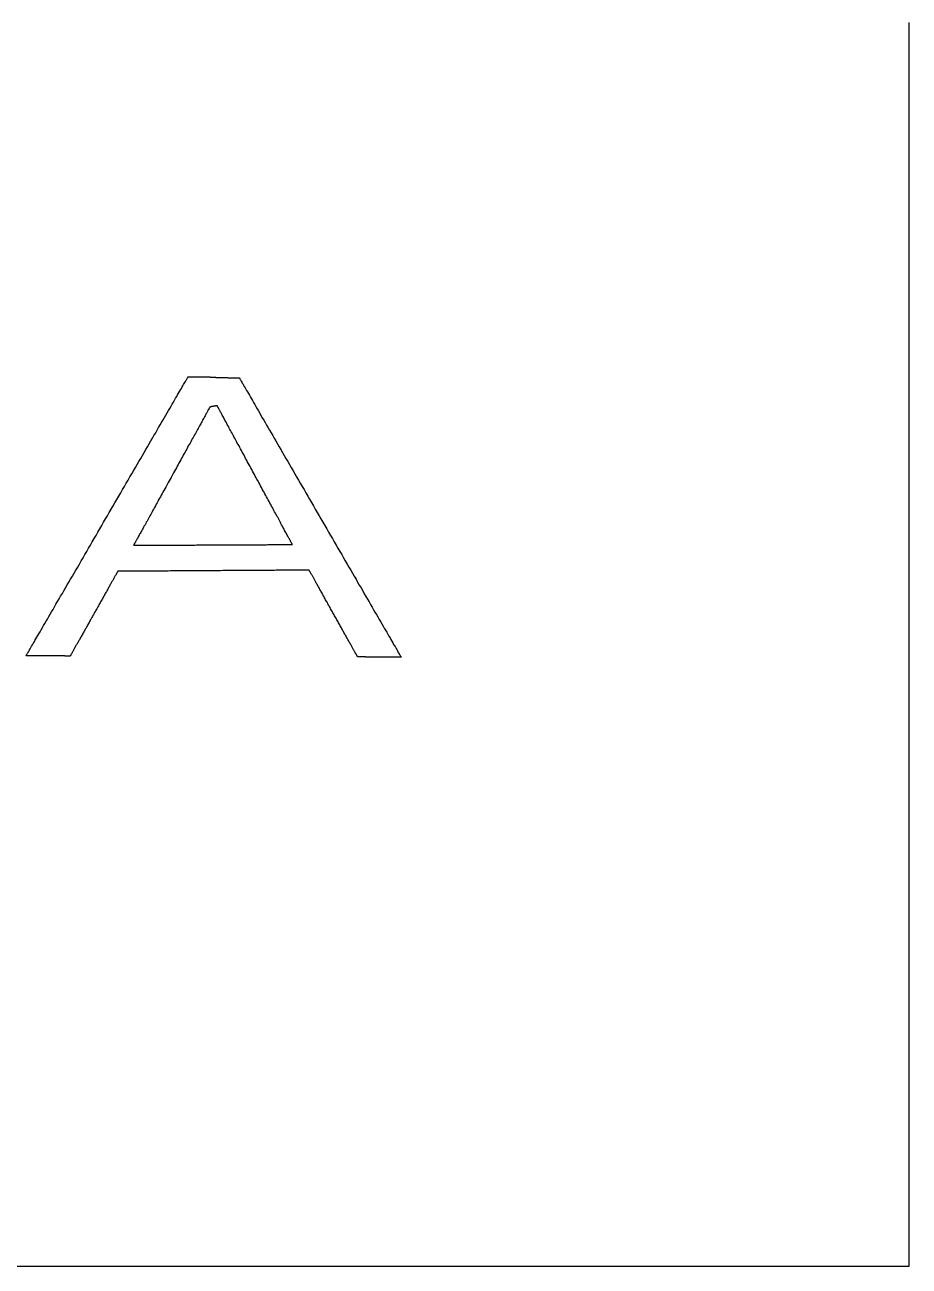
# Model space of a CAD drawing. Extents: x 3196 to 9141, y -1880 to 2325.
# Drawn here: x 9000.53 to 9026.27, y -1244.62 to -1208.48 of the extents above; entities that cross this region are included whole.
import ezdxf

# ---------------------------------------------------------------- set-up
doc = ezdxf.new("R2010")
doc.units = 0
doc.header["$MEASUREMENT"] = 0
doc.layers.add('10', color=10, linetype='CONTINUOUS')

msp = doc.modelspace()

# ---------------------------------------------------------------- linework, layer by layer
at = {"layer": '10', "linetype": 'Continuous'}
for points in [[(9000.096418, -1244.615585), (9001.869168, -1244.615585), (9003.591718, -1244.615585), (9005.264068, -1244.615585), (9006.881118, -1244.615585), (9008.442968, -1244.615585), (9009.949568, -1244.615585), (9011.395918, -1244.615585), (9012.787018, -1244.615585), (9014.117818, -1244.615585), (9015.383368, -1244.615585), (9016.593668, -1244.615585), (9017.733668, -1244.615585), (9018.808368, -1244.615585), (9019.817818, -1244.615585), (9020.761968, -1244.615585), (9021.635768, -1244.615585), (9022.434268, -1244.615585), (9023.162468, -1244.615585), (9023.820368, -1244.615585), (9024.402918, -1244.615585), (9024.905118, -1244.615585), (9025.336968, -1244.615585), (9025.683518, -1244.615585), (9025.954718, -1244.615585), (9026.140518, -1244.615585), (9026.245968, -1244.615585), (9026.271068, -1244.615585), (9026.271068, -1244.590485), (9026.271068, -1244.535235), (9026.271068, -1244.449835), (9026.271068, -1244.334335), (9026.271068, -1244.193735), (9026.271068, -1244.017935), (9026.271068, -1243.817085), (9026.271068, -1243.591085), (9026.271068, -1243.329935), (9026.271068, -1243.048735), (9026.271068, -1242.737335), (9026.271068, -1242.400885), (9026.271068, -1242.039285), (9026.271068, -1241.652585), (9026.271068, -1241.240785), (9026.271068, -1240.808885), (9026.271068, -1240.351885), (9026.271068, -1239.869785), (9026.271068, -1239.362585), (9026.271068, -1238.840285), (9026.271068, -1238.292885), (9026.271068, -1237.720385), (9026.271068, -1237.132785), (9026.271068, -1236.525135), (9026.271068, -1235.897385), (9026.271068, -1235.249535), (9026.271068, -1234.581635), (9026.271068, -1233.898635), (9026.271068, -1233.195535), (9026.271068, -1232.477385), (9026.271068, -1231.739185), (9026.271068, -1230.990885), (9026.271068, -1230.222535), (9026.271068, -1229.439085), (9026.271068, -1228.640585), (9026.271068, -1227.832035), (9026.271068, -1227.008435), (9026.271068, -1226.169785), (9026.271068, -1225.321035), (9026.271068, -1224.457285), (9026.271068, -1223.583435), (9026.271068, -1222.694535), (9026.271068, -1221.800635), (9026.271068, -1220.891635), (9026.271068, -1219.977635), (9026.271068, -1219.053585), (9026.271068, -1218.119485), (9026.271068, -1217.175385), (9026.271068, -1216.226185), (9026.271068, -1215.272035), (9026.271068, -1214.307785), (9026.271068, -1213.338535), (9026.271068, -1212.359285), (9026.271068, -1211.379985), (9026.271068, -1210.395685), (9026.271068, -1209.406335), (9026.271068, -1208.411985)], [(9001.849118, -1226.857785), (9001.844068, -1226.857785), (9001.839068, -1226.857785), (9001.834018, -1226.857785), (9001.829018, -1226.857785), (9001.823968, -1226.857785), (9001.818968, -1226.857785), (9001.813918, -1226.857785), (9001.808918, -1226.857785), (9001.803918, -1226.857785), (9001.793868, -1226.857785), (9001.788818, -1226.857785), (9001.783818, -1226.857785), (9001.773768, -1226.857785), (9001.768718, -1226.857785), (9001.758718, -1226.857785), (9001.748668, -1226.857785), (9001.743618, -1226.857785), (9001.733568, -1226.857785), (9001.723568, -1226.857785), (9001.713518, -1226.857785), (9001.703468, -1226.857785), (9001.693418, -1226.852785), (9001.683368, -1226.852785), (9001.673318, -1226.852785), (9001.663268, -1226.852785), (9001.648218, -1226.852785), (9001.638168, -1226.852785), (9001.628118, -1226.852785), (9001.613068, -1226.852785), (9001.603018, -1226.852785), (9001.592968, -1226.852785), (9001.577918, -1226.852785), (9001.567868, -1226.852785), (9001.552818, -1226.852785), (9001.537718, -1226.852785), (9001.527668, -1226.852785), (9001.512618, -1226.852785), (9001.502568, -1226.852785), (9001.487518, -1226.852785), (9001.472468, -1226.852785), (9001.457368, -1226.852785), (9001.442318, -1226.852785), (9001.432268, -1226.852785), (9001.417218, -1226.852785), (9001.402118, -1226.852785), (9001.387068, -1226.852785), (9001.372018, -1226.852785), (9001.356918, -1226.852785), (9001.341868, -1226.852785), (9001.326818, -1226.852785), (9001.311718, -1226.852785), (9001.296668, -1226.852785), (9001.286618, -1226.852785), (9001.271568, -1226.852785), (9001.256518, -1226.852785), (9001.241418, -1226.852785), (9001.226368, -1226.852785), (9001.211318, -1226.852785), (9001.196218, -1226.852785), (9001.181168, -1226.852785), (9001.166118, -1226.852785), (9001.151018, -1226.852785), (9001.135968, -1226.852785), (9001.120918, -1226.852785), (9001.105818, -1226.852785), (9001.090768, -1226.852785), (9001.075718, -1226.852785), (9001.060618, -1226.852785), (9001.045568, -1226.847735), (9001.030518, -1226.847735), (9001.015418, -1226.847735), (9001.000368, -1226.847735), (9000.985318, -1226.847735), (9000.975268, -1226.847735), (9000.960218, -1226.847735), (9000.945118, -1226.847735), (9000.930068, -1226.847735), (9000.920018, -1226.847735), (9000.904968, -1226.847735), (9000.889868, -1226.847735), (9000.879868, -1226.847735), (9000.864768, -1226.847735), (9000.854718, -1226.847735), (9000.839668, -1226.847735), (9000.829618, -1226.847735), (9000.814568, -1226.847735), (9000.804518, -1226.847735), (9000.789468, -1226.847735), (9000.779418, -1226.847735), (9000.769368, -1226.847735), (9000.759318, -1226.847735), (9000.744268, -1226.847735), (9000.734218, -1226.847735), (9000.724168, -1226.847735), (9000.714118, -1226.847735), (9000.704068, -1226.847735), (9000.694018, -1226.847735), (9000.683968, -1226.847735), (9000.678968, -1226.847735), (9000.668918, -1226.847735), (9000.658868, -1226.847735), (9000.653868, -1226.847735), (9000.643818, -1226.847735), (9000.638768, -1226.847735), (9000.628768, -1226.847735), (9000.623718, -1226.847735), (9000.618718, -1226.847735), (9000.608668, -1226.847735), (9000.603618, -1226.847735), (9000.598618, -1226.847735), (9000.593618, -1226.847735), (9000.588568, -1226.847735), (9000.583568, -1226.847735), (9000.578518, -1226.847735), (9000.573518, -1226.847735), (9000.568468, -1226.847735), (9000.568468, -1226.842735), (9000.573518, -1226.837685), (9000.578518, -1226.832685), (9000.583568, -1226.822635), (9000.588568, -1226.807585), (9000.598618, -1226.792485), (9000.608668, -1226.772385), (9000.623718, -1226.752335), (9000.638768, -1226.727235), (9000.653868, -1226.702085), (9000.668918, -1226.671985), (9000.689018, -1226.641835), (9000.709118, -1226.606685), (9000.729168, -1226.571535), (9000.749268, -1226.531335), (9000.774368, -1226.491185), (9000.799518, -1226.450985), (9000.824618, -1226.405785), (9000.854718, -1226.355585), (9000.879868, -1226.305385), (9000.909968, -1226.255135), (9000.940118, -1226.204935), (9000.975268, -1226.149685), (9001.005418, -1226.089435), (9001.040568, -1226.029135), (9001.075718, -1225.968885), (9001.115868, -1225.908635), (9001.151018, -1225.843335), (9001.191218, -1225.778035), (9001.231368, -1225.707735), (9001.271568, -1225.637435), (9001.311718, -1225.567135), (9001.351918, -1225.496835), (9001.397118, -1225.421485), (9001.437268, -1225.346185), (9001.482468, -1225.270835), (9001.527668, -1225.190485), (9001.572868, -1225.115135), (9001.623118, -1225.034785), (9001.668318, -1224.954435), (9001.718518, -1224.869085), (9001.763718, -1224.783685), (9001.813918, -1224.703335), (9001.864168, -1224.617985), (9001.914368, -1224.527585), (9001.964618, -1224.442185), (9002.014818, -1224.351785), (9002.070068, -1224.266435), (9002.120268, -1224.176035), (9002.170518, -1224.085635), (9002.225768, -1223.995235), (9002.275968, -1223.899835), (9002.331218, -1223.809435), (9002.386468, -1223.714035), (9002.441668, -1223.623635), (9002.491918, -1223.528185), (9002.547168, -1223.437785), (9002.602418, -1223.342385), (9002.657618, -1223.246985), (9002.712868, -1223.151535), (9002.768118, -1223.056135), (9002.823368, -1222.960735), (9002.878618, -1222.865285), (9002.933868, -1222.769885), (9002.989068, -1222.674435), (9003.044318, -1222.579035), (9003.099568, -1222.483635), (9003.154818, -1222.393235), (9003.210068, -1222.297785), (9003.265318, -1222.202385), (9003.320518, -1222.106985), (9003.375768, -1222.011535), (9003.431018, -1221.921135), (9003.481268, -1221.825735), (9003.536468, -1221.735335), (9003.591718, -1221.639935), (9003.641968, -1221.549535), (9003.697168, -1221.459135), (9003.747418, -1221.368735), (9003.802668, -1221.278335), (9003.852868, -1221.192985), (9003.903068, -1221.102585), (9003.953318, -1221.017185), (9004.003518, -1220.931835), (9004.053768, -1220.846435), (9004.103968, -1220.761085), (9004.149168, -1220.675685), (9004.199368, -1220.595335), (9004.244568, -1220.514985), (9004.289768, -1220.434635), (9004.340018, -1220.354285), (9004.380168, -1220.278985), (9004.425368, -1220.203635), (9004.470568, -1220.128285), (9004.510768, -1220.052985), (9004.555968, -1219.982685), (9004.596118, -1219.912335), (9004.636318, -1219.842035), (9004.676468, -1219.776785), (9004.711618, -1219.711485), (9004.751818, -1219.646185), (9004.786968, -1219.580885), (9004.822118, -1219.520635), (9004.857268, -1219.465385), (9004.887418, -1219.405135), (9004.917518, -1219.349885), (9004.952668, -1219.299685), (9004.977818, -1219.249435), (9005.007918, -1219.199235), (9005.033018, -1219.154035), (9005.063168, -1219.108835), (9005.088268, -1219.063635), (9005.108368, -1219.023485), (9005.133468, -1218.988285), (9005.153568, -1218.953135), (9005.168618, -1218.917985), (9005.188718, -1218.887885), (9005.203768, -1218.862735), (9005.218868, -1218.832635), (9005.233918, -1218.812535), (9005.243968, -1218.792435), (9005.254018, -1218.772385), (9005.264068, -1218.757285), (9005.274118, -1218.747235), (9005.279118, -1218.737185), (9005.279118, -1218.727185), (9005.284118, -1218.727185), (9005.289168, -1218.727185), (9005.294168, -1218.727185), (9005.299218, -1218.727185), (9005.304218, -1218.727185), (9005.309268, -1218.727185), (9005.314268, -1218.727185), (9005.319318, -1218.727185), (9005.324318, -1218.727185), (9005.329318, -1218.727185), (9005.334368, -1218.727185), (9005.339368, -1218.727185), (9005.344418, -1218.727185), (9005.349418, -1218.727185), (9005.354468, -1218.727185), (9005.359468, -1218.727185), (9005.364518, -1218.727185), (9005.369518, -1218.727185), (9005.374518, -1218.727185), (9005.379568, -1218.727185), (9005.384568, -1218.727185), (9005.389618, -1218.727185), (9005.394618, -1218.727185), (9005.399668, -1218.727185), (9005.404668, -1218.727185), (9005.409668, -1218.727185), (9005.414718, -1218.727185), (9005.419718, -1218.727185), (9005.424768, -1218.727185), (9005.429768, -1218.727185), (9005.434818, -1218.727185), (9005.439818, -1218.727185), (9005.444868, -1218.727185), (9005.449868, -1218.727185), (9005.454868, -1218.727185), (9005.459918, -1218.727185), (9005.464918, -1218.727185), (9005.469968, -1218.727185), (9005.474968, -1218.727185), (9005.480018, -1218.727185), (9005.485018, -1218.727185), (9005.490068, -1218.727185), (9005.495068, -1218.727185), (9005.500068, -1218.727185), (9005.505118, -1218.727185), (9005.510118, -1218.727185), (9005.515168, -1218.727185), (9005.520168, -1218.727185), (9005.525218, -1218.727185), (9005.530218, -1218.727185), (9005.535218, -1218.727185), (9005.540268, -1218.727185), (9005.545268, -1218.727185), (9005.550318, -1218.727185), (9005.555318, -1218.727185), (9005.560368, -1218.727185), (9005.565368, -1218.727185), (9005.570418, -1218.727185), (9005.575418, -1218.727185), (9005.580418, -1218.727185), (9005.585468, -1218.727185), (9005.590468, -1218.727185), (9005.595518, -1218.727185), (9005.600518, -1218.727185), (9005.605568, -1218.727185), (9005.615618, -1218.727185), (9005.620618, -1218.727185), (9005.625618, -1218.727185), (9005.630668, -1218.727185), (9005.640718, -1218.727185), (9005.645718, -1218.727185), (9005.655768, -1218.727185), (9005.660768, -1218.727185), (9005.670818, -1218.727185), (9005.680868, -1218.727185), (9005.690918, -1218.727185), (9005.695968, -1218.727185), (9005.705968, -1218.727185), (9005.716018, -1218.727185), (9005.726068, -1218.727185), (9005.736118, -1218.727185), (9005.746168, -1218.732185), (9005.756218, -1218.732185), (9005.766268, -1218.732185), (9005.781318, -1218.732185), (9005.791368, -1218.732185), (9005.801418, -1218.732185), (9005.816468, -1218.732185), (9005.826518, -1218.732185), (9005.836568, -1218.732185), (9005.851618, -1218.732185), (9005.861668, -1218.732185), (9005.876718, -1218.732185), (9005.886768, -1218.732185), (9005.901868, -1218.732185), (9005.911868, -1218.732185), (9005.926968, -1218.737185), (9005.937018, -1218.737185), (9005.952068, -1218.737185), (9005.967118, -1218.737185), (9005.977168, -1218.737185), (9005.992268, -1218.737185), (9006.007318, -1218.737185), (9006.022368, -1218.737185), (9006.032418, -1218.737185), (9006.047468, -1218.737185), (9006.062568, -1218.737185), (9006.077618, -1218.737185), (9006.087668, -1218.742235), (9006.102718, -1218.742235), (9006.117818, -1218.742235), (9006.132868, -1218.742235), (9006.147918, -1218.742235), (9006.162968, -1218.742235), (9006.173018, -1218.742235), (9006.188118, -1218.742235), (9006.203168, -1218.742235), (9006.218218, -1218.742235), (9006.233318, -1218.742235), (9006.243368, -1218.742235), (9006.258418, -1218.742235), (9006.273468, -1218.747235), (9006.288518, -1218.747235), (9006.303618, -1218.747235), (9006.313668, -1218.747235), (9006.328718, -1218.747235), (9006.343768, -1218.747235), (9006.353818, -1218.747235), (9006.368918, -1218.747235), (9006.383968, -1218.747235), (9006.394018, -1218.747235), (9006.409068, -1218.747235), (9006.424118, -1218.747235), (9006.434168, -1218.747235), (9006.449268, -1218.752285), (9006.459268, -1218.752285), (9006.474368, -1218.752285), (9006.484418, -1218.752285), (9006.499468, -1218.752285), (9006.509518, -1218.752285), (9006.519568, -1218.752285), (9006.534618, -1218.752285), (9006.544668, -1218.752285), (9006.554718, -1218.752285), (9006.569768, -1218.752285), (9006.579818, -1218.752285), (9006.589868, -1218.752285), (9006.599918, -1218.752285), (9006.609968, -1218.752285), (9006.620018, -1218.757285), (9006.630018, -1218.757285), (9006.640068, -1218.757285), (9006.650118, -1218.757285), (9006.655168, -1218.757285), (9006.665168, -1218.757285), (9006.675218, -1218.757285), (9006.680268, -1218.757285), (9006.690318, -1218.757285), (9006.695318, -1218.757285), (9006.705368, -1218.757285), (9006.710368, -1218.757285), (9006.720418, -1218.757285), (9006.725468, -1218.757285), (9006.730468, -1218.757285), (9006.735518, -1218.757285), (9006.740518, -1218.757285), (9006.745568, -1218.757285), (9006.750568, -1218.757285), (9006.755568, -1218.757285), (9006.760618, -1218.757285), (9006.765618, -1218.757285), (9006.770668, -1218.757285), (9006.775668, -1218.757285), (9006.775668, -1218.762335), (9006.780718, -1218.767335), (9006.785718, -1218.777385), (9006.790718, -1218.787435), (9006.800768, -1218.802485), (9006.805818, -1218.817585), (9006.820868, -1218.837635), (9006.830918, -1218.857735), (9006.845968, -1218.882835), (9006.861068, -1218.912985), (9006.881118, -1218.943135), (9006.896218, -1218.973235), (9006.916268, -1219.008385), (9006.941418, -1219.043535), (9006.961468, -1219.083735), (9006.986618, -1219.123885), (9007.011718, -1219.169085), (9007.036818, -1219.214285), (9007.066968, -1219.264535), (9007.097068, -1219.314735), (9007.127218, -1219.364935), (9007.157368, -1219.420185), (9007.187468, -1219.475435), (9007.222618, -1219.535685), (9007.257768, -1219.590935), (9007.292918, -1219.656235), (9007.328118, -1219.716485), (9007.368268, -1219.781785), (9007.403418, -1219.852085), (9007.443618, -1219.917385), (9007.483768, -1219.987685), (9007.528968, -1220.057985), (9007.569168, -1220.133335), (9007.614368, -1220.208635), (9007.654518, -1220.283985), (9007.699718, -1220.359335), (9007.744918, -1220.439685), (9007.790118, -1220.514985), (9007.840318, -1220.595335), (9007.885518, -1220.680735), (9007.935768, -1220.761085), (9007.980968, -1220.846435), (9008.031168, -1220.931835), (9008.081418, -1221.017185), (9008.131618, -1221.102585), (9008.181818, -1221.192985), (9008.232068, -1221.278335), (9008.287318, -1221.368735), (9008.337518, -1221.459135), (9008.392768, -1221.549535), (9008.442968, -1221.639935), (9008.498218, -1221.735335), (9008.548418, -1221.825735), (9008.603668, -1221.921135), (9008.658918, -1222.011535), (9008.714168, -1222.106985), (9008.769418, -1222.202385), (9008.819618, -1222.292785), (9008.874868, -1222.388185), (9008.930118, -1222.483635), (9008.985368, -1222.579035), (9009.040618, -1222.674435), (9009.095818, -1222.769885), (9009.151068, -1222.865285), (9009.206318, -1222.960735), (9009.261568, -1223.056135), (9009.316818, -1223.151535), (9009.372068, -1223.246985), (9009.427268, -1223.342385), (9009.482518, -1223.432785), (9009.537768, -1223.528185), (9009.593018, -1223.623635), (9009.643218, -1223.719035), (9009.698468, -1223.809435), (9009.753718, -1223.899835), (9009.803918, -1223.995235), (9009.859168, -1224.085635), (9009.909418, -1224.176035), (9009.964668, -1224.266435), (9010.014868, -1224.356835), (9010.065068, -1224.442185), (9010.120318, -1224.532585), (9010.170568, -1224.617985), (9010.215768, -1224.703335), (9010.265968, -1224.788735), (9010.316168, -1224.874085), (9010.366418, -1224.959485), (9010.411618, -1225.039835), (9010.456818, -1225.120185), (9010.507018, -1225.200535), (9010.552218, -1225.275835), (9010.592418, -1225.356185), (9010.637618, -1225.431535), (9010.682768, -1225.506885), (9010.722968, -1225.577185), (9010.763168, -1225.647485), (9010.808318, -1225.717785), (9010.843518, -1225.788085), (9010.883668, -1225.853385), (9010.923868, -1225.918685), (9010.959018, -1225.983935), (9010.994168, -1226.044235), (9011.029318, -1226.104485), (9011.064468, -1226.164735), (9011.094618, -1226.219985), (9011.124718, -1226.275235), (9011.159868, -1226.325435), (9011.184968, -1226.375685), (9011.215118, -1226.425885), (9011.240218, -1226.471085), (9011.265368, -1226.516285), (9011.290468, -1226.556485), (9011.315568, -1226.596635), (9011.335668, -1226.631785), (9011.355718, -1226.666935), (9011.375818, -1226.702085), (9011.390918, -1226.732235), (9011.405968, -1226.757335), (9011.421018, -1226.782435), (9011.436068, -1226.807585), (9011.446118, -1226.822635), (9011.456168, -1226.842735), (9011.466218, -1226.857785), (9011.471268, -1226.867835), (9011.476268, -1226.877885), (9011.481268, -1226.882885), (9011.481268, -1226.887935), (9011.476268, -1226.887935), (9011.471268, -1226.887935), (9011.466218, -1226.887935), (9011.461218, -1226.887935), (9011.456168, -1226.887935), (9011.451168, -1226.887935), (9011.446118, -1226.887935), (9011.441118, -1226.887935), (9011.436068, -1226.887935), (9011.431068, -1226.887935), (9011.426068, -1226.887935), (9011.421018, -1226.887935), (9011.416018, -1226.887935), (9011.405968, -1226.887935), (9011.400918, -1226.887935), (9011.395918, -1226.887935), (9011.385868, -1226.887935), (9011.380868, -1226.887935), (9011.370818, -1226.887935), (9011.365768, -1226.887935), (9011.355718, -1226.887935), (9011.350718, -1226.887935), (9011.340668, -1226.887935), (9011.330618, -1226.887935), (9011.320568, -1226.887935), (9011.315568, -1226.887935), (9011.305518, -1226.887935), (9011.295468, -1226.887935), (9011.285418, -1226.887935), (9011.275368, -1226.887935), (9011.265368, -1226.887935), (9011.255318, -1226.887935), (9011.245268, -1226.887935), (9011.235218, -1226.887935), (9011.225168, -1226.887935), (9011.215118, -1226.887935), (9011.205068, -1226.887935), (9011.195018, -1226.887935), (9011.184968, -1226.887935), (9011.174968, -1226.887935), (9011.164918, -1226.887935), (9011.154868, -1226.887935), (9011.139818, -1226.887935), (9011.129768, -1226.887935), (9011.119718, -1226.887935), (9011.109668, -1226.887935), (9011.094618, -1226.887935), (9011.084568, -1226.887935), (9011.074518, -1226.887935), (9011.064468, -1226.887935), (9011.049418, -1226.887935), (9011.039368, -1226.887935), (9011.029318, -1226.887935), (9011.019268, -1226.887935), (9011.004218, -1226.887935), (9010.994168, -1226.887935), (9010.984118, -1226.887935), (9010.969068, -1226.887935), (9010.959018, -1226.887935), (9010.948968, -1226.887935), (9010.933868, -1226.887935), (9010.923868, -1226.887935), (9010.913818, -1226.887935), (9010.903768, -1226.887935), (9010.888718, -1226.887935), (9010.878668, -1226.887935), (9010.868618, -1226.887935), (9010.858568, -1226.887935), (9010.843518, -1226.887935), (9010.833468, -1226.887935), (9010.823418, -1226.887935), (9010.813368, -1226.887935), (9010.803318, -1226.887935), (9010.788268, -1226.887935), (9010.778218, -1226.887935), (9010.768168, -1226.887935), (9010.758118, -1226.887935), (9010.748068, -1226.887935), (9010.738018, -1226.887935), (9010.727968, -1226.887935), (9010.717968, -1226.887935), (9010.707918, -1226.887935), (9010.697868, -1226.887935), (9010.687818, -1226.887935), (9010.682768, -1226.887935), (9010.672768, -1226.887935), (9010.662718, -1226.887935), (9010.652668, -1226.887935), (9010.642618, -1226.887935), (9010.637618, -1226.887935), (9010.627568, -1226.887935), (9010.617518, -1226.887935), (9010.612468, -1226.887935), (9010.602418, -1226.887935), (9010.597418, -1226.887935), (9010.587368, -1226.887935), (9010.582368, -1226.887935), (9010.577318, -1226.887935), (9010.567268, -1226.887935), (9010.562268, -1226.887935), (9010.557218, -1226.887935), (9010.552218, -1226.887935), (9010.547218, -1226.887935), (9010.542168, -1226.887935), (9010.537168, -1226.887935), (9010.532118, -1226.887935), (9010.527118, -1226.887935), (9010.522068, -1226.887935), (9010.517068, -1226.887935), (9010.512068, -1226.887935), (9010.507018, -1226.887935), (9010.502018, -1226.887935), (9010.496968, -1226.887935), (9010.491968, -1226.887935), (9010.486918, -1226.887935), (9010.481918, -1226.887935), (9010.476868, -1226.887935), (9010.471868, -1226.887935), (9010.466868, -1226.887935), (9010.461818, -1226.887935), (9010.456818, -1226.887935), (9010.451768, -1226.887935), (9010.446768, -1226.882885), (9010.441718, -1226.882885), (9010.436718, -1226.882885), (9010.431668, -1226.882885), (9010.426668, -1226.882885), (9010.421668, -1226.882885), (9010.416618, -1226.882885), (9010.411618, -1226.882885), (9010.406568, -1226.882885), (9010.401568, -1226.882885), (9010.396518, -1226.882885), (9010.391518, -1226.882885), (9010.386518, -1226.882885), (9010.381468, -1226.882885), (9010.376468, -1226.882885), (9010.371418, -1226.882885), (9010.366418, -1226.882885), (9010.361368, -1226.882885), (9010.356368, -1226.882885), (9010.351318, -1226.882885), (9010.346318, -1226.882885), (9010.341318, -1226.882885), (9010.336268, -1226.882885), (9010.331268, -1226.882885), (9010.326218, -1226.882885), (9010.321218, -1226.882885), (9010.316168, -1226.882885), (9010.311168, -1226.882885), (9010.306118, -1226.882885), (9010.301118, -1226.882885), (9010.296118, -1226.882885), (9010.291068, -1226.882885), (9010.286068, -1226.882885), (9010.281018, -1226.882885), (9010.276018, -1226.882885), (9010.270968, -1226.882885), (9010.265968, -1226.882885), (9010.260968, -1226.882885), (9010.255918, -1226.882885), (9010.250918, -1226.882885), (9010.245868, -1226.882885), (9010.240868, -1226.882885), (9010.235818, -1226.882885), (9010.230818, -1226.882885), (9010.225768, -1226.882885), (9010.220768, -1226.882885), (9010.215768, -1226.882885), (9010.215768, -1226.877885), (9010.210718, -1226.872835), (9010.210718, -1226.867835), (9010.205718, -1226.862785), (9010.205718, -1226.857785), (9010.200668, -1226.847735), (9010.195668, -1226.842735), (9010.190618, -1226.832685), (9010.185618, -1226.822635), (9010.180568, -1226.812585), (9010.170568, -1226.802535), (9010.165518, -1226.792485), (9010.160518, -1226.777435), (9010.150468, -1226.767385), (9010.145418, -1226.752335), (9010.135418, -1226.737235), (9010.130368, -1226.722185), (9010.120318, -1226.707135), (9010.110268, -1226.687035), (9010.100218, -1226.671985), (9010.090218, -1226.656885), (9010.080168, -1226.636835), (9010.070118, -1226.616735), (9010.060068, -1226.596635), (9010.050018, -1226.576535), (9010.034968, -1226.556485), (9010.024918, -1226.536385), (9010.014868, -1226.516285), (9009.999818, -1226.496185), (9009.989768, -1226.471085), (9009.974668, -1226.450985), (9009.964668, -1226.425885), (9009.949568, -1226.400785), (9009.934518, -1226.375685), (9009.924468, -1226.355585), (9009.909418, -1226.330485), (9009.894318, -1226.305385), (9009.879268, -1226.275235), (9009.864218, -1226.250135), (9009.849118, -1226.225035), (9009.834068, -1226.199885), (9009.819018, -1226.169785), (9009.803918, -1226.144635), (9009.788868, -1226.119535), (9009.773818, -1226.089435), (9009.758768, -1226.064285), (9009.743668, -1226.034185), (9009.728618, -1226.004035), (9009.713568, -1225.978935), (9009.698468, -1225.948785), (9009.678368, -1225.918685), (9009.663318, -1225.888535), (9009.648268, -1225.863435), (9009.633218, -1225.833285), (9009.613118, -1225.803185), (9009.598018, -1225.773035), (9009.582968, -1225.742885), (9009.567918, -1225.712785), (9009.547818, -1225.682635), (9009.532768, -1225.657535), (9009.517668, -1225.627385), (9009.497618, -1225.597285), (9009.482518, -1225.567135), (9009.467468, -1225.536985), (9009.447368, -1225.506885), (9009.432318, -1225.476735), (9009.417268, -1225.446585), (9009.402168, -1225.416485), (9009.382118, -1225.391335), (9009.367018, -1225.361235), (9009.351968, -1225.331085), (9009.336918, -1225.300985), (9009.316818, -1225.275835), (9009.301718, -1225.245735), (9009.286668, -1225.215585), (9009.271618, -1225.190485), (9009.256568, -1225.160335), (9009.241468, -1225.130235), (9009.226418, -1225.105085), (9009.211368, -1225.079985), (9009.196268, -1225.049885), (9009.181218, -1225.024735), (9009.166168, -1224.999635), (9009.151068, -1224.969535), (9009.136018, -1224.944385), (9009.120968, -1224.919285), (9009.105868, -1224.894185), (9009.095818, -1224.869085), (9009.080768, -1224.843985), (9009.065718, -1224.823885), (9009.055668, -1224.798785), (9009.040618, -1224.773635), (9009.030568, -1224.753585), (9009.015468, -1224.733485), (9009.005468, -1224.708385), (9008.990368, -1224.688285), (9008.980318, -1224.668185), (9008.970268, -1224.648085), (9008.960268, -1224.628035), (9008.950218, -1224.607935), (9008.940168, -1224.592885), (9008.930118, -1224.572785), (9008.920068, -1224.557685), (9008.910018, -1224.537635), (9008.899968, -1224.522535), (9008.889918, -1224.507485), (9008.884918, -1224.492435), (9008.874868, -1224.477335), (9008.869868, -1224.462285), (9008.859818, -1224.452235), (9008.854768, -1224.442185), (9008.849768, -1224.427135), (9008.839718, -1224.417085), (9008.834718, -1224.407035), (9008.829668, -1224.396985), (9008.824668, -1224.391985), (9008.819618, -1224.381935), (9008.819618, -1224.376935), (9008.814618, -1224.371885), (9008.809568, -1224.366885), (9008.809568, -1224.361835), (9008.809568, -1224.356835), (9008.804568, -1224.356835), (9008.804568, -1224.351785)], [(9003.697168, -1223.628635), (9003.702218, -1223.628635), (9003.707218, -1223.628635), (9003.712268, -1223.628635), (9003.717268, -1223.628635), (9003.727318, -1223.628635), (9003.737368, -1223.628635), (9003.752418, -1223.628635), (9003.762468, -1223.628635), (9003.777518, -1223.628635), (9003.797618, -1223.628635), (9003.812718, -1223.628635), (9003.832768, -1223.628635), (9003.852868, -1223.628635), (9003.872968, -1223.628635), (9003.898068, -1223.628635), (9003.923168, -1223.628635), (9003.948268, -1223.628635), (9003.973418, -1223.628635), (9004.003518, -1223.628635), (9004.033668, -1223.628635), (9004.063818, -1223.628635), (9004.093918, -1223.628635), (9004.124068, -1223.628635), (9004.159218, -1223.628635), (9004.194368, -1223.628635), (9004.229518, -1223.628635), (9004.264668, -1223.628635), (9004.304868, -1223.628635), (9004.345018, -1223.628635), (9004.380168, -1223.628635), (9004.420368, -1223.628635), (9004.465568, -1223.623635), (9004.505718, -1223.623635), (9004.550918, -1223.623635), (9004.591118, -1223.623635), (9004.636318, -1223.623635), (9004.681518, -1223.623635), (9004.726718, -1223.623635), (9004.771918, -1223.623635), (9004.822118, -1223.623635), (9004.867318, -1223.623635), (9004.917518, -1223.623635), (9004.962718, -1223.623635), (9005.012968, -1223.623635), (9005.063168, -1223.623635), (9005.113418, -1223.623635), (9005.163618, -1223.623635), (9005.213818, -1223.623635), (9005.269068, -1223.623635), (9005.319318, -1223.623635), (9005.369518, -1223.623635), (9005.424768, -1223.623635), (9005.474968, -1223.623635), (9005.530218, -1223.618585), (9005.580418, -1223.618585), (9005.635668, -1223.618585), (9005.690918, -1223.618585), (9005.746168, -1223.618585), (9005.796368, -1223.618585), (9005.851618, -1223.618585), (9005.906868, -1223.618585), (9005.962118, -1223.618585), (9006.012318, -1223.618585), (9006.067568, -1223.618585), (9006.122818, -1223.618585), (9006.178068, -1223.618585), (9006.233318, -1223.618585), (9006.283518, -1223.618585), (9006.338768, -1223.618585), (9006.394018, -1223.618585), (9006.444218, -1223.618585), (9006.499468, -1223.618585), (9006.549668, -1223.613585), (9006.604918, -1223.613585), (9006.655168, -1223.613585), (9006.710368, -1223.613585), (9006.760618, -1223.613585), (9006.810818, -1223.613585), (9006.861068, -1223.613585), (9006.916268, -1223.613585), (9006.961468, -1223.613585), (9007.011718, -1223.613585), (9007.061918, -1223.613585), (9007.112168, -1223.613585), (9007.157368, -1223.613585), (9007.207568, -1223.613585), (9007.252768, -1223.613585), (9007.297968, -1223.613585), (9007.343168, -1223.613585), (9007.388368, -1223.613585), (9007.433568, -1223.613585), (9007.478768, -1223.613585), (9007.518918, -1223.613585), (9007.564118, -1223.613585), (9007.604318, -1223.608535), (9007.644468, -1223.608535), (9007.679618, -1223.608535), (9007.719818, -1223.608535), (9007.759968, -1223.608535), (9007.795118, -1223.608535), (9007.830318, -1223.608535), (9007.865468, -1223.608535), (9007.895568, -1223.608535), (9007.930718, -1223.608535), (9007.960868, -1223.608535), (9007.991018, -1223.608535), (9008.021118, -1223.608535), (9008.046218, -1223.608535), (9008.071368, -1223.608535), (9008.101468, -1223.608535), (9008.121568, -1223.608535), (9008.146668, -1223.608535), (9008.166768, -1223.608535), (9008.186868, -1223.608535), (9008.206968, -1223.608535), (9008.222018, -1223.608535), (9008.242118, -1223.608535), (9008.252168, -1223.608535), (9008.267218, -1223.608535), (9008.277268, -1223.608535), (9008.287318, -1223.608535), (9008.297318, -1223.608535), (9008.302368, -1223.608535), (9008.312418, -1223.608535), (9008.317418, -1223.608535), (9008.312418, -1223.603535), (9008.312418, -1223.598485), (9008.307368, -1223.593485), (9008.307368, -1223.588485), (9008.302368, -1223.578435), (9008.297318, -1223.568385), (9008.292318, -1223.558335), (9008.282268, -1223.548285), (9008.277268, -1223.533235), (9008.267218, -1223.518135), (9008.262168, -1223.503085), (9008.252168, -1223.488035), (9008.242118, -1223.467935), (9008.232068, -1223.447835), (9008.216968, -1223.427735), (9008.206968, -1223.407685), (9008.196918, -1223.382535), (9008.181818, -1223.362485), (9008.166768, -1223.337385), (9008.156718, -1223.307235), (9008.141668, -1223.282135), (9008.126618, -1223.256985), (9008.111518, -1223.226885), (9008.091418, -1223.196735), (9008.076368, -1223.166635), (9008.061318, -1223.136485), (9008.041218, -1223.101335), (9008.026168, -1223.071185), (9008.006068, -1223.036035), (9007.985968, -1223.000885), (9007.970918, -1222.965735), (9007.950818, -1222.930585), (9007.930718, -1222.890385), (9007.910668, -1222.855235), (9007.890568, -1222.815085), (9007.865468, -1222.779935), (9007.845368, -1222.739735), (9007.825268, -1222.699585), (9007.800168, -1222.659385), (9007.780068, -1222.614185), (9007.754968, -1222.574035), (9007.734868, -1222.533835), (9007.709768, -1222.488635), (9007.689668, -1222.448485), (9007.664568, -1222.403285), (9007.639468, -1222.358085), (9007.614368, -1222.312885), (9007.594268, -1222.267685), (9007.569168, -1222.222485), (9007.544018, -1222.177285), (9007.518918, -1222.132085), (9007.493818, -1222.086885), (9007.468718, -1222.041685), (9007.443618, -1221.996485), (9007.418468, -1221.946285), (9007.393368, -1221.901085), (9007.368268, -1221.855885), (9007.343168, -1221.805635), (9007.318068, -1221.760435), (9007.287918, -1221.710235), (9007.262818, -1221.665035), (9007.237718, -1221.619835), (9007.212568, -1221.569635), (9007.187468, -1221.524435), (9007.162368, -1221.474185), (9007.137268, -1221.428985), (9007.112168, -1221.378785), (9007.087018, -1221.333585), (9007.061918, -1221.288385), (9007.031818, -1221.238185), (9007.006668, -1221.192985), (9006.981568, -1221.147785), (9006.956468, -1221.102585), (9006.931368, -1221.052335), (9006.911268, -1221.007135), (9006.886168, -1220.961935), (9006.861068, -1220.916735), (9006.835918, -1220.871535), (9006.810818, -1220.826385), (9006.785718, -1220.786185), (9006.765618, -1220.740985), (9006.740518, -1220.695785), (9006.715418, -1220.655635), (9006.695318, -1220.610435), (9006.670218, -1220.570235), (9006.650118, -1220.530085), (9006.625018, -1220.489885), (9006.604918, -1220.449735), (9006.584818, -1220.409535), (9006.564768, -1220.369335), (9006.539618, -1220.329185), (9006.519568, -1220.294035), (9006.499468, -1220.258885), (9006.479368, -1220.218685), (9006.464318, -1220.183535), (9006.444218, -1220.148385), (9006.424118, -1220.113235), (9006.409068, -1220.083085), (9006.388968, -1220.047935), (9006.373918, -1220.017835), (9006.353818, -1219.987685), (9006.338768, -1219.957535), (9006.323718, -1219.927435), (9006.308618, -1219.902335), (9006.293568, -1219.872185), (9006.278518, -1219.847085), (9006.268468, -1219.821985), (9006.253368, -1219.796835), (9006.243368, -1219.776785), (9006.228268, -1219.751635), (9006.218218, -1219.731585), (9006.208168, -1219.711485), (9006.198168, -1219.696435), (9006.188118, -1219.676335), (9006.178068, -1219.661235), (9006.173018, -1219.646185), (9006.162968, -1219.631135), (9006.157968, -1219.621085), (9006.152968, -1219.611035), (9006.147918, -1219.600985), (9006.142918, -1219.590935), (9006.137868, -1219.585935), (9006.132868, -1219.575885), (9006.127818, -1219.570885), (9006.122818, -1219.570885), (9006.117818, -1219.570885), (9006.112768, -1219.570885), (9006.107768, -1219.570885), (9006.102718, -1219.575885), (9006.097718, -1219.575885), (9006.092668, -1219.575885), (9006.087668, -1219.575885), (9006.082618, -1219.575885), (9006.077618, -1219.575885), (9006.077618, -1219.580885), (9006.072618, -1219.580885), (9006.067568, -1219.580885), (9006.062568, -1219.580885), (9006.057518, -1219.580885), (9006.052518, -1219.580885), (9006.047468, -1219.585935), (9006.042468, -1219.585935), (9006.037418, -1219.585935), (9006.032418, -1219.585935), (9006.027418, -1219.585935), (9006.022368, -1219.585935), (9006.017368, -1219.590935), (9006.012318, -1219.590935), (9006.007318, -1219.590935), (9006.002268, -1219.590935), (9005.997268, -1219.590935), (9005.992268, -1219.590935), (9005.992268, -1219.595985), (9005.987218, -1219.595985), (9005.982218, -1219.595985), (9005.977168, -1219.595985), (9005.972168, -1219.595985), (9005.967118, -1219.595985), (9005.967118, -1219.600985), (9005.962118, -1219.600985), (9005.957068, -1219.600985), (9005.952068, -1219.600985), (9005.947068, -1219.600985), (9005.942018, -1219.600985), (9005.937018, -1219.600985), (9005.937018, -1219.606035), (9005.931968, -1219.606035), (9005.926968, -1219.606035), (9005.921918, -1219.606035), (9005.916918, -1219.606035), (9005.916918, -1219.611035), (9005.911868, -1219.611035), (9005.911868, -1219.616035), (9005.906868, -1219.621085), (9005.901868, -1219.631135), (9005.896818, -1219.641185), (9005.891818, -1219.651235), (9005.886768, -1219.661235), (9005.881768, -1219.676335), (9005.871718, -1219.686385), (9005.861668, -1219.701435), (9005.856668, -1219.721535), (9005.846618, -1219.736585), (9005.836568, -1219.756685), (9005.826518, -1219.776785), (9005.811468, -1219.796835), (9005.801418, -1219.816935), (9005.786318, -1219.842035), (9005.776318, -1219.867135), (9005.761218, -1219.892285), (9005.746168, -1219.917385), (9005.731118, -1219.942485), (9005.716018, -1219.972635), (9005.700968, -1220.002735), (9005.680868, -1220.032885), (9005.665818, -1220.063035), (9005.650768, -1220.093135), (9005.630668, -1220.128285), (9005.610568, -1220.158435), (9005.595518, -1220.193585), (9005.575418, -1220.228735), (9005.555318, -1220.263885), (9005.535218, -1220.299035), (9005.515168, -1220.339235), (9005.495068, -1220.374385), (9005.469968, -1220.414535), (9005.449868, -1220.454735), (9005.429768, -1220.494885), (9005.404668, -1220.535085), (9005.384568, -1220.575285), (9005.359468, -1220.615435), (9005.339368, -1220.655635), (9005.314268, -1220.700835), (9005.289168, -1220.740985), (9005.269068, -1220.786185), (9005.243968, -1220.831385), (9005.218868, -1220.871535), (9005.193768, -1220.916735), (9005.168618, -1220.961935), (9005.143518, -1221.007135), (9005.118418, -1221.052335), (9005.093318, -1221.097535), (9005.068218, -1221.142735), (9005.043068, -1221.187935), (9005.017968, -1221.238185), (9004.992868, -1221.283385), (9004.967768, -1221.328585), (9004.942668, -1221.378785), (9004.917518, -1221.423985), (9004.887418, -1221.469185), (9004.862318, -1221.519385), (9004.837168, -1221.564585), (9004.812068, -1221.614835), (9004.786968, -1221.660035), (9004.756818, -1221.705235), (9004.731718, -1221.755435), (9004.706618, -1221.800635), (9004.681518, -1221.845835), (9004.656368, -1221.896035), (9004.631268, -1221.941235), (9004.606168, -1221.986435), (9004.576018, -1222.036685), (9004.550918, -1222.081885), (9004.525818, -1222.127035), (9004.500718, -1222.172235), (9004.475618, -1222.217435), (9004.450468, -1222.262635), (9004.425368, -1222.307835), (9004.405268, -1222.353035), (9004.380168, -1222.398235), (9004.355068, -1222.438435), (9004.329968, -1222.483635), (9004.304868, -1222.528835), (9004.284768, -1222.568985), (9004.259668, -1222.609185), (9004.239568, -1222.654385), (9004.214468, -1222.694535), (9004.194368, -1222.734735), (9004.169268, -1222.774885), (9004.149168, -1222.815085), (9004.129068, -1222.850235), (9004.109018, -1222.890385), (9004.088918, -1222.925535), (9004.063818, -1222.960735), (9004.048718, -1223.000885), (9004.028618, -1223.036035), (9004.008568, -1223.066185), (9003.988468, -1223.101335), (9003.973418, -1223.136485), (9003.953318, -1223.166635), (9003.938268, -1223.196735), (9003.918168, -1223.226885), (9003.903068, -1223.256985), (9003.888018, -1223.287135), (9003.872968, -1223.312235), (9003.857918, -1223.337385), (9003.842818, -1223.362485), (9003.832768, -1223.387585), (9003.817718, -1223.412685), (9003.807668, -1223.432785), (9003.792618, -1223.457885), (9003.782568, -1223.477985), (9003.772518, -1223.493035), (9003.762468, -1223.513135), (9003.752418, -1223.528185), (9003.747418, -1223.543285), (9003.737368, -1223.558335), (9003.732368, -1223.573385), (9003.722318, -1223.583435), (9003.717268, -1223.593485), (9003.712268, -1223.603535), (9003.707218, -1223.613585), (9003.707218, -1223.618585), (9003.702218, -1223.623635), (9003.702218, -1223.628635), (9003.697168, -1223.628635)], [(9008.804568, -1224.351785), (9008.799518, -1224.351785), (9008.789518, -1224.351785), (9008.784468, -1224.351785), (9008.774418, -1224.351785), (9008.759368, -1224.351785), (9008.744318, -1224.351785), (9008.729218, -1224.351785), (9008.714168, -1224.351785), (9008.694068, -1224.351785), (9008.673968, -1224.351785), (9008.648868, -1224.351785), (9008.623768, -1224.351785), (9008.598668, -1224.356835), (9008.573568, -1224.356835), (9008.543418, -1224.356835), (9008.513268, -1224.356835), (9008.478118, -1224.356835), (9008.448018, -1224.356835), (9008.412868, -1224.356835), (9008.372668, -1224.356835), (9008.337518, -1224.356835), (9008.297318, -1224.356835), (9008.257168, -1224.356835), (9008.216968, -1224.356835), (9008.171768, -1224.356835), (9008.131618, -1224.356835), (9008.086418, -1224.356835), (9008.041218, -1224.356835), (9007.991018, -1224.356835), (9007.945818, -1224.356835), (9007.895568, -1224.356835), (9007.845368, -1224.356835), (9007.795118, -1224.361835), (9007.739918, -1224.361835), (9007.689668, -1224.361835), (9007.634418, -1224.361835), (9007.579218, -1224.361835), (9007.523968, -1224.361835), (9007.468718, -1224.361835), (9007.408468, -1224.361835), (9007.353218, -1224.361835), (9007.292918, -1224.361835), (9007.232668, -1224.361835), (9007.172418, -1224.361835), (9007.112168, -1224.361835), (9007.051868, -1224.366885), (9006.991618, -1224.366885), (9006.931368, -1224.366885), (9006.866068, -1224.366885), (9006.805818, -1224.366885), (9006.740518, -1224.366885), (9006.680268, -1224.366885), (9006.614968, -1224.366885), (9006.549668, -1224.366885), (9006.484418, -1224.366885), (9006.419118, -1224.366885), (9006.353818, -1224.366885), (9006.293568, -1224.366885), (9006.228268, -1224.371885), (9006.162968, -1224.371885), (9006.097718, -1224.371885), (9006.032418, -1224.371885), (9005.967118, -1224.371885), (9005.901868, -1224.371885), (9005.836568, -1224.371885), (9005.771268, -1224.371885), (9005.705968, -1224.371885), (9005.640718, -1224.371885), (9005.575418, -1224.371885), (9005.510118, -1224.371885), (9005.444868, -1224.376935), (9005.384568, -1224.376935), (9005.319318, -1224.376935), (9005.254018, -1224.376935), (9005.193768, -1224.376935), (9005.128468, -1224.376935), (9005.068218, -1224.376935), (9005.007918, -1224.376935), (9004.947668, -1224.376935), (9004.882368, -1224.376935), (9004.827118, -1224.376935), (9004.766868, -1224.376935), (9004.706618, -1224.381935), (9004.646368, -1224.381935), (9004.591118, -1224.381935), (9004.535868, -1224.381935), (9004.480618, -1224.381935), (9004.425368, -1224.381935), (9004.370118, -1224.381935), (9004.314918, -1224.381935), (9004.264668, -1224.381935), (9004.214468, -1224.381935), (9004.159218, -1224.381935), (9004.114018, -1224.381935), (9004.063818, -1224.381935), (9004.013568, -1224.381935), (9003.968368, -1224.381935), (9003.923168, -1224.386935), (9003.877968, -1224.386935), (9003.837818, -1224.386935), (9003.792618, -1224.386935), (9003.752418, -1224.386935), (9003.717268, -1224.386935), (9003.677118, -1224.386935), (9003.641968, -1224.386935), (9003.606818, -1224.386935), (9003.571618, -1224.386935), (9003.536468, -1224.386935), (9003.506368, -1224.386935), (9003.476218, -1224.386935), (9003.451118, -1224.386935), (9003.426018, -1224.386935), (9003.400868, -1224.386935), (9003.375768, -1224.386935), (9003.355718, -1224.386935), (9003.335618, -1224.386935), (9003.315518, -1224.386935), (9003.300468, -1224.386935), (9003.285368, -1224.386935), (9003.270318, -1224.386935), (9003.260268, -1224.386935), (9003.250218, -1224.386935), (9003.245218, -1224.386935), (9003.240168, -1224.386935), (9003.235168, -1224.386935), (9003.235168, -1224.391985), (9003.230168, -1224.396985), (9003.230168, -1224.402035), (9003.225118, -1224.402035), (9003.225118, -1224.412085), (9003.220118, -1224.417085), (9003.215068, -1224.422135), (9003.210068, -1224.432135), (9003.205018, -1224.442185), (9003.200018, -1224.447235), (9003.194968, -1224.457285), (9003.189968, -1224.472335), (9003.184968, -1224.482385), (9003.174918, -1224.492435), (9003.169868, -1224.507485), (9003.159818, -1224.522535), (9003.154818, -1224.532585), (9003.144768, -1224.547685), (9003.134718, -1224.562735), (9003.129718, -1224.582835), (9003.119668, -1224.597885), (9003.109618, -1224.612935), (9003.099568, -1224.633035), (9003.089518, -1224.653135), (9003.079468, -1224.668185), (9003.064418, -1224.688285), (9003.054368, -1224.708385), (9003.044318, -1224.728435), (9003.034268, -1224.753585), (9003.019218, -1224.773635), (9003.009168, -1224.793735), (9002.994118, -1224.818835), (9002.984068, -1224.838935), (9002.969018, -1224.864035), (9002.953918, -1224.889135), (9002.943868, -1224.909235), (9002.928818, -1224.934335), (9002.913768, -1224.959485), (9002.903718, -1224.984585), (9002.888668, -1225.009685), (9002.873568, -1225.034785), (9002.858518, -1225.059885), (9002.843468, -1225.090035), (9002.828368, -1225.115135), (9002.813318, -1225.140235), (9002.798268, -1225.170385), (9002.783168, -1225.195485), (9002.768118, -1225.220635), (9002.753068, -1225.250735), (9002.737968, -1225.275835), (9002.722918, -1225.305985), (9002.702818, -1225.336135), (9002.687768, -1225.361235), (9002.672718, -1225.391335), (9002.657618, -1225.421485), (9002.642568, -1225.446585), (9002.627518, -1225.476735), (9002.607418, -1225.506885), (9002.592368, -1225.536985), (9002.577268, -1225.562085), (9002.562218, -1225.592235), (9002.542118, -1225.622385), (9002.527068, -1225.652485), (9002.512018, -1225.677635), (9002.496918, -1225.707735), (9002.476868, -1225.737885), (9002.461768, -1225.767985), (9002.446718, -1225.793135), (9002.431668, -1225.823235), (9002.416568, -1225.853385), (9002.401518, -1225.878485), (9002.381418, -1225.908635), (9002.366368, -1225.938735), (9002.351318, -1225.963885), (9002.336218, -1225.993985), (9002.321168, -1226.019085), (9002.306118, -1226.049235), (9002.291018, -1226.074335), (9002.275968, -1226.099485), (9002.260918, -1226.129585), (9002.245818, -1226.154685), (9002.230768, -1226.179835), (9002.215718, -1226.204935), (9002.200618, -1226.235035), (9002.185568, -1226.260185), (9002.170518, -1226.285285), (9002.160468, -1226.310385), (9002.145368, -1226.330485), (9002.130318, -1226.355585), (9002.120268, -1226.380685), (9002.105218, -1226.400785), (9002.090168, -1226.425885), (9002.080118, -1226.445985), (9002.070068, -1226.471085), (9002.055018, -1226.491185), (9002.044968, -1226.511285), (9002.034918, -1226.531335), (9002.019818, -1226.551435), (9002.009818, -1226.571535), (9001.999768, -1226.591635), (9001.989718, -1226.611685), (9001.979668, -1226.626785), (9001.969618, -1226.646835), (9001.959568, -1226.661935), (9001.949518, -1226.676985), (9001.944518, -1226.692035), (9001.934468, -1226.707135), (9001.924418, -1226.722185), (9001.919418, -1226.737235), (9001.909368, -1226.752335), (9001.904318, -1226.762385), (9001.899318, -1226.772385), (9001.889268, -1226.787485), (9001.884268, -1226.797535), (9001.879218, -1226.802535), (9001.874218, -1226.812585), (9001.869168, -1226.822635), (9001.869168, -1226.827635), (9001.864168, -1226.832685), (9001.859118, -1226.842735), (9001.859118, -1226.847735), (9001.854118, -1226.847735), (9001.854118, -1226.852785), (9001.849118, -1226.857785)]]:
    msp.add_lwpolyline(points, dxfattribs=at)

doc.saveas('drawing.dxf')
